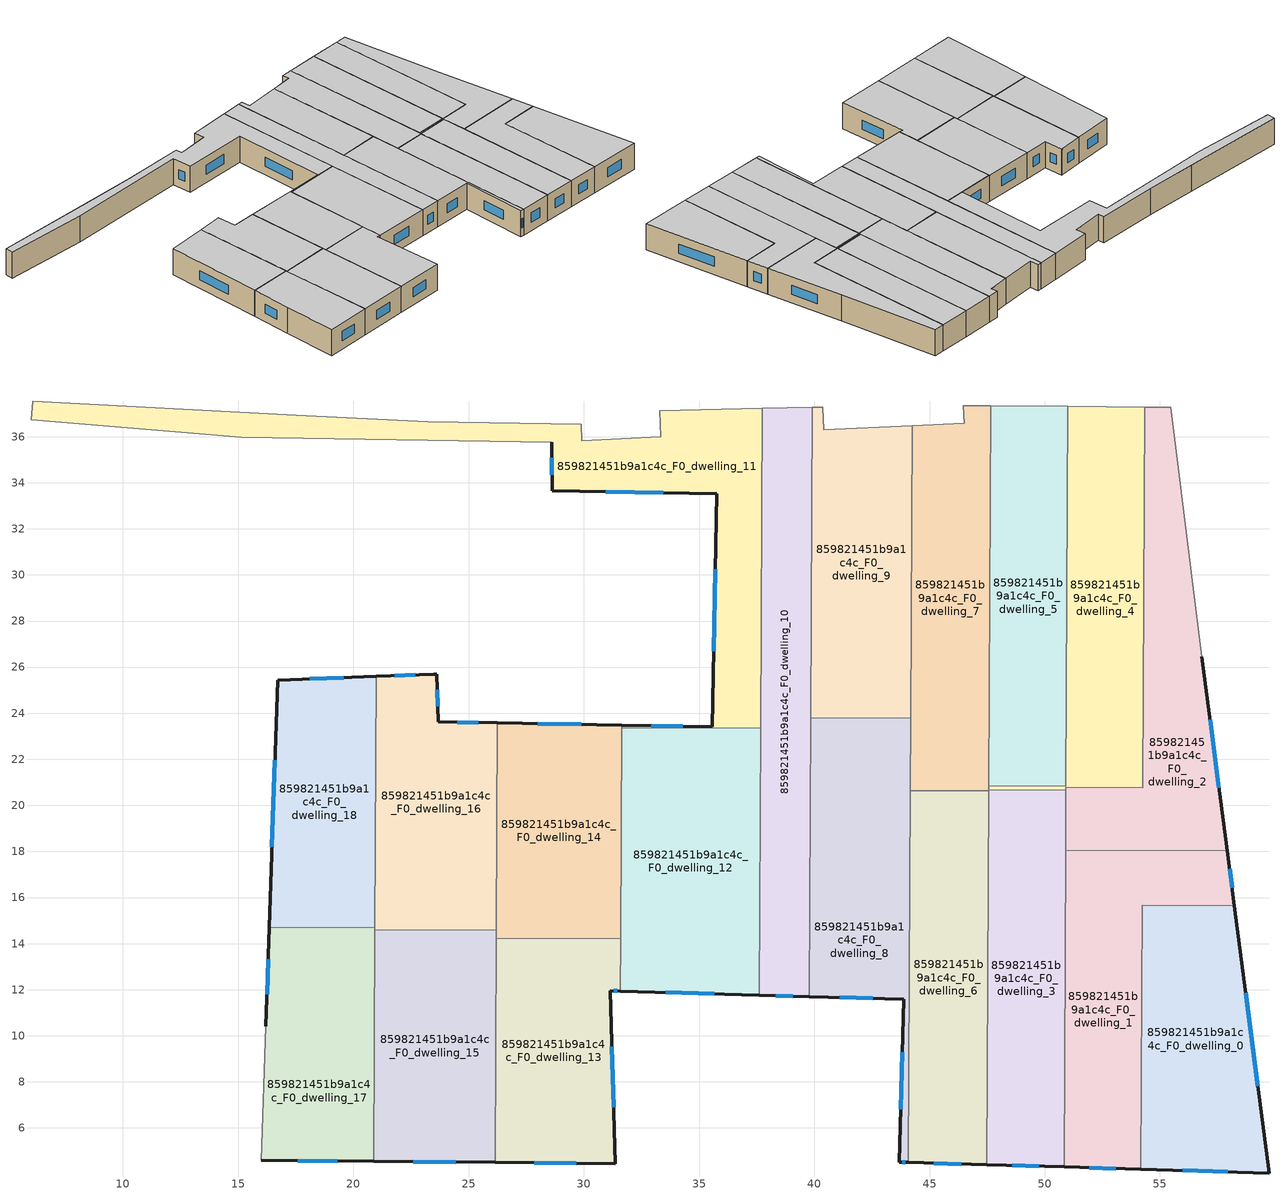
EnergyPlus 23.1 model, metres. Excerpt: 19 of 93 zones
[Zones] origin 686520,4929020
859821451b9a1c4c_F0_dwelling_0
 floor ground (EU_floor_Construction): 58.23,15.65 59.74,4.05 54.17,4.21 54.23,15.67 z0
 wall outside (EU_wall_Construction): 54.17,4.21 59.74,4.05 58.23,15.65 z0:3
 wall to 859821451b9a1c4c_F0_dwelling_1 (EU_wall_Construction): 58.23,15.65 54.23,15.67 54.17,4.21 z0:3
 window (EU_Window_Construction): 59.25,7.82 58.72,11.88 / 55.99,4.16 57.93,4.1 z0.98:2.02
 ceiling to 859821451b9a1c4c_F1_dwelling_0 (EU_floor_Construction): 59.74,4.05 58.23,15.65 54.23,15.67 54.17,4.21 z3
859821451b9a1c4c_F0_dwelling_1
 floor ground (EU_floor_Construction): 57.92,18.03 58.23,15.65 54.23,15.67 54.17,4.21 50.84,4.31 50.9,18.06 z0
 wall outside (EU_wall_Construction): 50.84,4.31 54.17,4.21 / 58.23,15.65 57.92,18.03 z0:3
 wall to 859821451b9a1c4c_F0_dwelling_2 (EU_wall_Construction): 57.92,18.03 50.9,18.06 z0:3
 wall to 859821451b9a1c4c_F0_dwelling_3 (EU_wall_Construction): 50.9,18.06 50.84,4.31 z0:3
 window (EU_Window_Construction): 51.92,4.28 53.09,4.24 / 58.13,16.42 58.02,17.25 z0.98:2.02
 ceiling to 859821451b9a1c4c_F1_dwelling_1 (EU_floor_Construction): 54.17,4.21 54.23,15.67 58.23,15.65 57.92,18.03 50.9,18.06 50.84,4.31 z3
859821451b9a1c4c_F0_dwelling_10
 floor ground (EU_floor_Construction): 39.9,37.26 39.78,11.71 37.62,11.77 37.74,37.22 z0
 wall outside (EU_wall_Construction): 37.62,11.77 39.78,11.71 z0:3
 wall adiabatic (EU_wall_Construction): 39.9,37.26 37.74,37.22 z0:3
 wall to 859821451b9a1c4c_F0_dwelling_9 (EU_wall_Construction): 39.84,23.81 39.9,37.26 z0:3
 wall to 859821451b9a1c4c_F0_dwelling_11 (EU_wall_Construction): 37.74,37.22 37.67,23.35 z0:3
 wall to 859821451b9a1c4c_F0_dwelling_12 (EU_wall_Construction): 37.67,23.35 37.62,11.77 z0:3
 wall to 859821451b9a1c4c_F0_dwelling_8 (EU_wall_Construction): 39.78,11.71 39.84,23.81 z0:3
 window (EU_Window_Construction): 38.32,11.75 39.07,11.73 z0.98:2.02
 ceiling to 859821451b9a1c4c_F1_dwelling_10 (EU_floor_Construction): 39.78,11.71 39.9,37.26 37.74,37.22 37.62,11.77 z3
859821451b9a1c4c_F0_dwelling_11
 floor ground (EU_floor_Construction): 37.74,37.22 37.67,23.35 31.64,23.38 31.64,23.48 35.57,23.41 35.76,33.53 28.63,33.66 28.6,35.77 15.13,35.97 6.02,36.73 6.08,37.55 17.53,36.93 23.24,36.66 29.9,36.54 29.92,35.83 33.34,35.99 33.3,37.13 z0
 wall outside (EU_wall_Construction): 28.6,35.77 28.63,33.66 35.76,33.53 35.57,23.41 31.64,23.48 z0:3
 wall adiabatic (EU_wall_Construction): 37.74,37.22 33.3,37.13 33.34,35.99 29.92,35.83 29.9,36.54 23.24,36.66 17.53,36.93 6.08,37.55 6.02,36.73 15.13,35.97 28.6,35.77 z0:3
 wall to 859821451b9a1c4c_F0_dwelling_12 (EU_wall_Construction): 31.64,23.38 37.67,23.35 z0:3
 wall to 859821451b9a1c4c_F0_dwelling_14 (EU_wall_Construction): 31.64,23.48 31.64,23.38 z0:3
 window (EU_Window_Construction): 34.29,23.43 32.92,23.46 / 35.69,30.24 35.63,26.7 / 30.94,33.61 33.44,33.57 / 28.61,35.08 28.62,34.34 z0.98:2.02
 ceiling to 859821451b9a1c4c_F1_dwelling_11 (EU_floor_Construction): 37.67,23.35 37.74,37.22 33.3,37.13 33.34,35.99 29.92,35.83 29.9,36.54 23.24,36.66 17.53,36.93 6.08,37.55 6.02,36.73 15.13,35.97 28.6,35.77 28.63,33.66 35.76,33.53 35.57,23.41 31.64,23.48 31.64,23.38 z3
859821451b9a1c4c_F0_dwelling_12
 floor ground (EU_floor_Construction): 37.67,23.35 37.62,11.77 31.59,11.94 31.64,23.38 z0
 wall outside (EU_wall_Construction): 31.59,11.94 37.62,11.77 z0:3
 wall to 859821451b9a1c4c_F0_dwelling_14 (EU_wall_Construction): 31.64,23.38 31.6,14.21 z0:3
 wall to 859821451b9a1c4c_F0_dwelling_13 (EU_wall_Construction): 31.6,14.21 31.59,11.94 z0:3
 window (EU_Window_Construction): 33.55,11.89 35.66,11.83 z0.98:2.02
 ceiling to 859821451b9a1c4c_F1_dwelling_12 (EU_floor_Construction): 37.62,11.77 37.67,23.35 31.64,23.38 31.59,11.94 z3
859821451b9a1c4c_F0_dwelling_13
 floor ground (EU_floor_Construction): 31.6,14.21 31.59,11.94 31.16,11.96 31.36,4.46 26.15,4.5 26.19,14.24 z0
 wall outside (EU_wall_Construction): 26.15,4.5 31.36,4.46 31.16,11.96 31.59,11.94 z0:3
 wall to 859821451b9a1c4c_F0_dwelling_14 (EU_wall_Construction): 31.6,14.21 26.19,14.24 z0:3
 wall to 859821451b9a1c4c_F0_dwelling_15 (EU_wall_Construction): 26.19,14.24 26.15,4.5 z0:3
 window (EU_Window_Construction): 31.29,6.9 31.22,9.52 / 27.84,4.49 29.66,4.47 / 31.3,11.95 31.45,11.95 z0.98:2.02
 ceiling to 859821451b9a1c4c_F1_dwelling_13 (EU_floor_Construction): 31.36,4.46 31.16,11.96 31.59,11.94 31.6,14.21 26.19,14.24 26.15,4.5 z3
859821451b9a1c4c_F0_dwelling_14
 floor ground (EU_floor_Construction): 31.64,23.48 31.6,14.21 26.19,14.24 26.24,23.58 z0
 wall outside (EU_wall_Construction): 31.64,23.48 26.24,23.58 z0:3
 wall to 859821451b9a1c4c_F0_dwelling_16 (EU_wall_Construction): 26.24,23.58 26.2,14.57 z0:3
 wall to 859821451b9a1c4c_F0_dwelling_15 (EU_wall_Construction): 26.2,14.57 26.19,14.24 z0:3
 window (EU_Window_Construction): 29.89,23.51 28,23.55 z0.98:2.02
 ceiling to 859821451b9a1c4c_F1_dwelling_14 (EU_floor_Construction): 31.6,14.21 31.64,23.48 26.24,23.58 26.19,14.24 z3
859821451b9a1c4c_F0_dwelling_15
 floor ground (EU_floor_Construction): 26.2,14.57 26.15,4.5 20.88,4.55 20.93,14.6 z0
 wall outside (EU_wall_Construction): 20.88,4.55 26.15,4.5 z0:3
 wall to 859821451b9a1c4c_F0_dwelling_16 (EU_wall_Construction): 26.2,14.57 20.93,14.6 z0:3
 wall to 859821451b9a1c4c_F0_dwelling_17 (EU_wall_Construction): 20.93,14.6 20.88,4.55 z0:3
 window (EU_Window_Construction): 22.59,4.54 24.43,4.52 z0.98:2.02
 ceiling to 859821451b9a1c4c_F1_dwelling_15 (EU_floor_Construction): 26.15,4.5 26.2,14.57 20.93,14.6 20.88,4.55 z3
859821451b9a1c4c_F0_dwelling_16
 floor ground (EU_floor_Construction): 26.24,23.58 26.2,14.57 20.93,14.6 20.98,25.6 23.49,25.69 23.61,25.7 23.69,23.63 z0
 wall outside (EU_wall_Construction): 26.24,23.58 23.69,23.63 23.61,25.7 23.49,25.69 20.98,25.6 z0:3
 wall to 859821451b9a1c4c_F0_dwelling_18 (EU_wall_Construction): 20.98,25.6 20.93,14.69 z0:3
 wall to 859821451b9a1c4c_F0_dwelling_17 (EU_wall_Construction): 20.93,14.69 20.93,14.6 z0:3
 window (EU_Window_Construction): 23.66,24.3 23.63,25.02 / 25.41,23.6 24.52,23.61 / 22.68,25.66 21.8,25.63 z0.98:2.02
 ceiling to 859821451b9a1c4c_F1_dwelling_16 (EU_floor_Construction): 26.2,14.57 26.24,23.58 23.69,23.63 23.61,25.7 23.49,25.69 20.98,25.6 20.93,14.6 z3
859821451b9a1c4c_F0_dwelling_17
 floor ground (EU_floor_Construction): 20.93,14.69 20.88,4.55 16,4.6 16.21,10.42 16.35,14.71 z0
 wall outside (EU_wall_Construction): 16.35,14.71 16.21,10.42 / 16,4.6 20.88,4.55 z0:3
 wall adiabatic (EU_wall_Construction): 16.21,10.42 16,4.6 z0:3
 wall to 859821451b9a1c4c_F0_dwelling_18 (EU_wall_Construction): 20.93,14.69 16.35,14.71 z0:3
 window (EU_Window_Construction): 16.3,13.32 16.25,11.81 / 17.58,4.58 19.29,4.57 z0.98:2.02
 ceiling to 859821451b9a1c4c_F1_dwelling_17 (EU_floor_Construction): 20.88,4.55 20.93,14.69 16.35,14.71 16.21,10.42 16,4.6 z3
859821451b9a1c4c_F0_dwelling_18
 floor ground (EU_floor_Construction): 20.98,25.6 20.93,14.69 16.35,14.71 16.71,25.44 z0
 wall outside (EU_wall_Construction): 20.98,25.6 16.71,25.44 16.35,14.71 z0:3
 window (EU_Window_Construction): 16.59,21.95 16.47,18.2 / 19.59,25.55 18.1,25.49 z0.98:2.02
 ceiling to 859821451b9a1c4c_F1_dwelling_18 (EU_floor_Construction): 20.93,14.69 20.98,25.6 16.71,25.44 16.35,14.71 z3
859821451b9a1c4c_F0_dwelling_2
 floor ground (EU_floor_Construction): 55.47,37.27 56.82,26.46 57.92,18.03 50.9,18.06 50.92,20.79 54.25,20.77 54.33,37.28 z0
 wall outside (EU_wall_Construction): 57.92,18.03 56.82,26.46 z0:3
 wall to 859821451b9a1c4c_F0_dwelling_4 (EU_wall_Construction): 54.33,37.28 54.25,20.84 54.25,20.79 54.25,20.77 50.92,20.79 50.92,20.66 z0:3
 wall adiabatic (EU_wall_Construction): 56.82,26.46 55.47,37.27 54.33,37.28 z0:3
 wall to 859821451b9a1c4c_F0_dwelling_3 (EU_wall_Construction): 50.92,20.66 50.9,18.06 z0:3
 window (EU_Window_Construction): 57.56,20.77 57.17,23.72 z0.98:2.02
 ceiling to 859821451b9a1c4c_F1_dwelling_2 (EU_floor_Construction): 57.92,18.03 56.82,26.46 55.47,37.27 54.33,37.28 54.25,20.77 50.92,20.79 50.9,18.06 z3
859821451b9a1c4c_F0_dwelling_3
 floor ground (EU_floor_Construction): 50.92,20.66 50.84,4.31 47.49,4.41 47.57,20.67 z0
 wall outside (EU_wall_Construction): 47.49,4.41 50.84,4.31 z0:3
 wall to 859821451b9a1c4c_F0_dwelling_4 (EU_wall_Construction): 50.92,20.66 47.57,20.67 z0:3
 wall to 859821451b9a1c4c_F0_dwelling_6 (EU_wall_Construction): 47.57,20.63 47.49,4.41 z0:3
 wall to 859821451b9a1c4c_F0_dwelling_7 (EU_wall_Construction): 47.57,20.67 47.57,20.63 z0:3
 window (EU_Window_Construction): 48.58,4.37 49.75,4.34 z0.98:2.02
 ceiling to 859821451b9a1c4c_F1_dwelling_3 (EU_floor_Construction): 50.84,4.31 50.92,20.66 47.57,20.67 47.49,4.41 z3
859821451b9a1c4c_F0_dwelling_4
 floor ground (EU_floor_Construction): 54.33,37.28 54.26,20.84 54.25,20.79 54.25,20.77 50.92,20.79 50.92,20.66 47.57,20.67 47.57,20.85 50.92,20.83 50.92,20.86 51,37.31 z0
 wall to 859821451b9a1c4c_F0_dwelling_5 (EU_wall_Construction): 51,37.31 50.92,20.86 50.92,20.83 47.57,20.85 z0:3
 wall adiabatic (EU_wall_Construction): 54.33,37.28 51,37.31 z0:3
 wall to 859821451b9a1c4c_F0_dwelling_7 (EU_wall_Construction): 47.57,20.85 47.57,20.67 z0:3
 ceiling to 859821451b9a1c4c_F1_dwelling_4 (EU_floor_Construction): 54.25,20.77 54.25,20.79 54.26,20.84 54.33,37.28 51,37.31 50.92,20.86 50.92,20.83 47.57,20.85 47.57,20.67 50.92,20.66 50.92,20.79 z3
859821451b9a1c4c_F0_dwelling_5
 floor ground (EU_floor_Construction): 51,37.31 50.92,20.83 47.57,20.85 47.65,37.34 z0
 wall adiabatic (EU_wall_Construction): 51,37.31 47.65,37.34 z0:3
 wall to 859821451b9a1c4c_F0_dwelling_7 (EU_wall_Construction): 47.65,37.34 47.57,20.85 z0:3
 ceiling to 859821451b9a1c4c_F1_dwelling_5 (EU_floor_Construction): 50.92,20.83 51,37.31 47.65,37.34 47.57,20.85 z3
859821451b9a1c4c_F0_dwelling_6
 floor ground (EU_floor_Construction): 47.57,20.63 47.49,4.41 44.08,4.5 44.16,20.64 z0
 wall outside (EU_wall_Construction): 44.08,4.5 47.49,4.41 z0:3
 wall to 859821451b9a1c4c_F0_dwelling_8 (EU_wall_Construction): 44.16,20.64 44.08,4.5 z0:3
 wall to 859821451b9a1c4c_F0_dwelling_7 (EU_wall_Construction): 47.57,20.63 44.16,20.64 z0:3
 window (EU_Window_Construction): 45.19,4.47 46.38,4.44 z0.98:2.02
 ceiling to 859821451b9a1c4c_F1_dwelling_6 (EU_floor_Construction): 47.49,4.41 47.57,20.63 44.16,20.64 44.08,4.5 z3
859821451b9a1c4c_F0_dwelling_7
 floor ground (EU_floor_Construction): 47.65,37.34 47.57,20.63 44.16,20.64 44.24,36.48 46.5,36.59 46.46,37.35 z0
 wall adiabatic (EU_wall_Construction): 47.65,37.34 46.46,37.35 46.5,36.59 44.24,36.48 z0:3
 wall to 859821451b9a1c4c_F0_dwelling_9 (EU_wall_Construction): 44.24,36.48 44.18,23.79 z0:3
 wall to 859821451b9a1c4c_F0_dwelling_8 (EU_wall_Construction): 44.18,23.79 44.16,20.64 z0:3
 ceiling to 859821451b9a1c4c_F1_dwelling_7 (EU_floor_Construction): 47.57,20.63 47.65,37.34 46.46,37.35 46.5,36.59 44.24,36.48 44.16,20.64 z3
859821451b9a1c4c_F0_dwelling_8
 floor ground (EU_floor_Construction): 44.18,23.79 44.08,4.5 43.68,4.52 43.88,11.59 39.78,11.71 39.84,23.81 z0
 wall outside (EU_wall_Construction): 39.78,11.71 43.88,11.59 43.68,4.52 44.08,4.5 z0:3
 wall to 859821451b9a1c4c_F0_dwelling_9 (EU_wall_Construction): 44.18,23.79 39.84,23.81 z0:3
 window (EU_Window_Construction): 43.81,4.51 43.95,4.51 / 43.81,9.29 43.74,6.82 / 41.11,11.67 42.54,11.63 z0.98:2.02
 ceiling to 859821451b9a1c4c_F1_dwelling_8 (EU_floor_Construction): 44.08,4.5 44.18,23.79 39.84,23.81 39.78,11.71 43.88,11.59 43.68,4.52 z3
859821451b9a1c4c_F0_dwelling_9
 floor ground (EU_floor_Construction): 44.24,36.48 44.18,23.79 39.84,23.81 39.9,37.26 40.37,37.27 40.41,36.31 z0
 wall adiabatic (EU_wall_Construction): 44.24,36.48 40.41,36.31 40.37,37.27 39.9,37.26 z0:3
 ceiling to 859821451b9a1c4c_F1_dwelling_9 (EU_floor_Construction): 44.18,23.79 44.24,36.48 40.41,36.31 40.37,37.27 39.9,37.26 39.84,23.81 z3
[Building]
EU S2 Campaign: North Axis=0; Terrain=City; Solar Distribution=FullExterior
[Site:Location]
Bologna: Latitude=44.5; Longitude=11.25; Time Zone=1; Elevation=37
[SizingPeriod:WeatherFileDays]
AnnualSizingPeriod: Begin Month=1; Begin Day of Month=1; End Month=12; End Day of Month=31; Day of Week for Start Day=Monday; Use Weather File Daylight Saving Period=No; Use Weather File Rain and Snow Indicators=No
[MATERIAL]
EU_InternalMass_Material: Roughness=MediumRough; Thickness=0.1; Conductivity=1; Density=1800; Specific Heat=900; Thermal Absorptance=0.9; Solar Absorptance=0.7; Visible Absorptance=0.7
[MATERIAL:NOMASS] Roughness=MediumRough; Thermal Absorptance=0.9; Solar Absorptance=0.7; Visible Absorptance=0.7
Name | Thermal Resistance
EU_wall_NoMass | 0.905828
EU_floor_NoMass | 0.67114
[WINDOWMATERIAL:SIMPLEGLAZINGSYSTEM]
EU_Window_SimpleGlazing: UFactor=4.52486; Solar Heat Gain Coefficient=0.85; Visible Transmittance=0.85
[CONSTRUCTION]
EU_wall_Construction: EU_wall_NoMass
EU_floor_Construction: EU_floor_NoMass
EU_Window_Construction: EU_Window_SimpleGlazing
EU_InternalMass_Construction: EU_InternalMass_Material
[ZONE] Type=1; Multiplier=1; Ceiling Height=autocalculate; Floor Area=autocalculate; Part of Total Floor Area=Yes
Name | Volume
859821451b9a1c4c_F0_dwelling_0 | 165.388
859821451b9a1c4c_F0_dwelling_1 | 165.373
859821451b9a1c4c_F0_dwelling_10 | 165.398
859821451b9a1c4c_F0_dwelling_11 | 208.104
859821451b9a1c4c_F0_dwelling_12 | 208.091
859821451b9a1c4c_F0_dwelling_13 | 150.912
859821451b9a1c4c_F0_dwelling_14 | 150.915
859821451b9a1c4c_F0_dwelling_15; 859821451b9a1c4c_F0_dwelling_16 | 158.894
859821451b9a1c4c_F0_dwelling_17 | 143.657
859821451b9a1c4c_F0_dwelling_18 | 143.644
859821451b9a1c4c_F0_dwelling_2 | 165.371
859821451b9a1c4c_F0_dwelling_3 | 163.69
859821451b9a1c4c_F0_dwelling_4 | 167.109
859821451b9a1c4c_F0_dwelling_5 | 165.433
859821451b9a1c4c_F0_dwelling_6 | 165.386
859821451b9a1c4c_F0_dwelling_7 | 165.385
859821451b9a1c4c_F0_dwelling_8 | 165.344
859821451b9a1c4c_F0_dwelling_9 | 165.352
[INTERNALMASS] Construction=EU_InternalMass_Construction
Name | Zone or ZoneList | Surface Area
859821451b9a1c4c_F0_dwelling_0_EU_InternalMass | 859821451b9a1c4c_F0_dwelling_0 | 55.13
859821451b9a1c4c_F0_dwelling_1_EU_InternalMass | 859821451b9a1c4c_F0_dwelling_1 | 55.1241
859821451b9a1c4c_F0_dwelling_2_EU_InternalMass | 859821451b9a1c4c_F0_dwelling_2 | 55.1259
859821451b9a1c4c_F0_dwelling_3_EU_InternalMass | 859821451b9a1c4c_F0_dwelling_3 | 54.564
859821451b9a1c4c_F0_dwelling_4_EU_InternalMass | 859821451b9a1c4c_F0_dwelling_4 | 55.7047
859821451b9a1c4c_F0_dwelling_5_EU_InternalMass | 859821451b9a1c4c_F0_dwelling_5 | 55.1441
859821451b9a1c4c_F0_dwelling_6_EU_InternalMass | 859821451b9a1c4c_F0_dwelling_6 | 55.1273
859821451b9a1c4c_F0_dwelling_7_EU_InternalMass | 859821451b9a1c4c_F0_dwelling_7 | 55.1279
859821451b9a1c4c_F0_dwelling_8_EU_InternalMass | 859821451b9a1c4c_F0_dwelling_8 | 55.1135
859821451b9a1c4c_F0_dwelling_9_EU_InternalMass | 859821451b9a1c4c_F0_dwelling_9 | 55.1188
859821451b9a1c4c_F0_dwelling_10_EU_InternalMass | 859821451b9a1c4c_F0_dwelling_10 | 55.1325
859821451b9a1c4c_F0_dwelling_11_EU_InternalMass | 859821451b9a1c4c_F0_dwelling_11 | 69.3704
859821451b9a1c4c_F0_dwelling_12_EU_InternalMass | 859821451b9a1c4c_F0_dwelling_12 | 69.3626
859821451b9a1c4c_F0_dwelling_13_EU_InternalMass | 859821451b9a1c4c_F0_dwelling_13 | 50.3023
859821451b9a1c4c_F0_dwelling_14_EU_InternalMass | 859821451b9a1c4c_F0_dwelling_14 | 50.304
859821451b9a1c4c_F0_dwelling_15_EU_InternalMass | 859821451b9a1c4c_F0_dwelling_15 | 52.9618
859821451b9a1c4c_F0_dwelling_16_EU_InternalMass | 859821451b9a1c4c_F0_dwelling_16 | 52.9648
859821451b9a1c4c_F0_dwelling_17_EU_InternalMass | 859821451b9a1c4c_F0_dwelling_17 | 47.8863
859821451b9a1c4c_F0_dwelling_18_EU_InternalMass | 859821451b9a1c4c_F0_dwelling_18 | 47.8806
[OTHEREQUIPMENT] Fuel Type=Electricity; Design Level Calculation Method=Watts/Area; Power per Zone Floor Area=1; Fraction Latent=0; Fraction Radiant=0; Fraction Lost=0; Carbon Dioxide Generation Rate=0; EndUse Subcategory=EU_Step8_InternalGains
Name | Zone or ZoneList or Space or SpaceList | Schedule
EU_Step8_InternalGain_859821451b9a1c4c_F0_dwelling_0_f000 | 859821451b9a1c4c_F0_dwelling_0 | EU_Step8_GainSchedule_859821451b9a1c4c_F0_dwelling_0_f000
EU_Step8_InternalGain_859821451b9a1c4c_F0_dwelling_1_f000 | 859821451b9a1c4c_F0_dwelling_1 | EU_Step8_GainSchedule_859821451b9a1c4c_F0_dwelling_1_f000
EU_Step8_InternalGain_859821451b9a1c4c_F0_dwelling_2_f000 | 859821451b9a1c4c_F0_dwelling_2 | EU_Step8_GainSchedule_859821451b9a1c4c_F0_dwelling_2_f000
EU_Step8_InternalGain_859821451b9a1c4c_F0_dwelling_3_f000 | 859821451b9a1c4c_F0_dwelling_3 | EU_Step8_GainSchedule_859821451b9a1c4c_F0_dwelling_3_f000
EU_Step8_InternalGain_859821451b9a1c4c_F0_dwelling_4_f000 | 859821451b9a1c4c_F0_dwelling_4 | EU_Step8_GainSchedule_859821451b9a1c4c_F0_dwelling_4_f000
EU_Step8_InternalGain_859821451b9a1c4c_F0_dwelling_5_f000 | 859821451b9a1c4c_F0_dwelling_5 | EU_Step8_GainSchedule_859821451b9a1c4c_F0_dwelling_5_f000
EU_Step8_InternalGain_859821451b9a1c4c_F0_dwelling_6_f000 | 859821451b9a1c4c_F0_dwelling_6 | EU_Step8_GainSchedule_859821451b9a1c4c_F0_dwelling_6_f000
EU_Step8_InternalGain_859821451b9a1c4c_F0_dwelling_7_f000 | 859821451b9a1c4c_F0_dwelling_7 | EU_Step8_GainSchedule_859821451b9a1c4c_F0_dwelling_7_f000
EU_Step8_InternalGain_859821451b9a1c4c_F0_dwelling_8_f000 | 859821451b9a1c4c_F0_dwelling_8 | EU_Step8_GainSchedule_859821451b9a1c4c_F0_dwelling_8_f000
EU_Step8_InternalGain_859821451b9a1c4c_F0_dwelling_9_f000 | 859821451b9a1c4c_F0_dwelling_9 | EU_Step8_GainSchedule_859821451b9a1c4c_F0_dwelling_9_f000
EU_Step8_InternalGain_859821451b9a1c4c_F0_dwelling_10_f000 | 859821451b9a1c4c_F0_dwelling_10 | EU_Step8_GainSchedule_859821451b9a1c4c_F0_dwelling_10_f000
EU_Step8_InternalGain_859821451b9a1c4c_F0_dwelling_11_f000 | 859821451b9a1c4c_F0_dwelling_11 | EU_Step8_GainSchedule_859821451b9a1c4c_F0_dwelling_11_f000
EU_Step8_InternalGain_859821451b9a1c4c_F0_dwelling_12_f000 | 859821451b9a1c4c_F0_dwelling_12 | EU_Step8_GainSchedule_859821451b9a1c4c_F0_dwelling_12_f000
EU_Step8_InternalGain_859821451b9a1c4c_F0_dwelling_13_f000 | 859821451b9a1c4c_F0_dwelling_13 | EU_Step8_GainSchedule_859821451b9a1c4c_F0_dwelling_13_f000
EU_Step8_InternalGain_859821451b9a1c4c_F0_dwelling_14_f000 | 859821451b9a1c4c_F0_dwelling_14 | EU_Step8_GainSchedule_859821451b9a1c4c_F0_dwelling_14_f000
EU_Step8_InternalGain_859821451b9a1c4c_F0_dwelling_15_f000 | 859821451b9a1c4c_F0_dwelling_15 | EU_Step8_GainSchedule_859821451b9a1c4c_F0_dwelling_15_f000
EU_Step8_InternalGain_859821451b9a1c4c_F0_dwelling_16_f000 | 859821451b9a1c4c_F0_dwelling_16 | EU_Step8_GainSchedule_859821451b9a1c4c_F0_dwelling_16_f000
EU_Step8_InternalGain_859821451b9a1c4c_F0_dwelling_17_f000 | 859821451b9a1c4c_F0_dwelling_17 | EU_Step8_GainSchedule_859821451b9a1c4c_F0_dwelling_17_f000
EU_Step8_InternalGain_859821451b9a1c4c_F0_dwelling_18_f000 | 859821451b9a1c4c_F0_dwelling_18 | EU_Step8_GainSchedule_859821451b9a1c4c_F0_dwelling_18_f000
[ZONEVENTILATION:DESIGNFLOWRATE] Schedule=EU_AlwaysOn; Design Flow Rate Calculation Method=AirChanges/Hour; Air Changes per Hour=0.73129; Ventilation Type=Natural; Fan Pressure Rise=0; Fan Total Efficiency=1; Constant Term Coefficient=1; Temperature Term Coefficient=0; Velocity Term Coefficient=0; Velocity Squared Term Coefficient=0; Minimum Indoor Temperature=-100; Maximum Indoor Temperature=100; Delta Temperature=-100; Minimum Outdoor Temperature=-100; Maximum Outdoor Temperature=100; Maximum Wind Speed=40
Name | Zone or ZoneList or Space or SpaceList
EU_ConstantAir_859821451b9a1c4c_F0_dwelling_0 | 859821451b9a1c4c_F0_dwelling_0
EU_ConstantAir_859821451b9a1c4c_F0_dwelling_1 | 859821451b9a1c4c_F0_dwelling_1
EU_ConstantAir_859821451b9a1c4c_F0_dwelling_2 | 859821451b9a1c4c_F0_dwelling_2
EU_ConstantAir_859821451b9a1c4c_F0_dwelling_3 | 859821451b9a1c4c_F0_dwelling_3
EU_ConstantAir_859821451b9a1c4c_F0_dwelling_4 | 859821451b9a1c4c_F0_dwelling_4
EU_ConstantAir_859821451b9a1c4c_F0_dwelling_5 | 859821451b9a1c4c_F0_dwelling_5
EU_ConstantAir_859821451b9a1c4c_F0_dwelling_6 | 859821451b9a1c4c_F0_dwelling_6
EU_ConstantAir_859821451b9a1c4c_F0_dwelling_7 | 859821451b9a1c4c_F0_dwelling_7
EU_ConstantAir_859821451b9a1c4c_F0_dwelling_8 | 859821451b9a1c4c_F0_dwelling_8
EU_ConstantAir_859821451b9a1c4c_F0_dwelling_9 | 859821451b9a1c4c_F0_dwelling_9
EU_ConstantAir_859821451b9a1c4c_F0_dwelling_10 | 859821451b9a1c4c_F0_dwelling_10
EU_ConstantAir_859821451b9a1c4c_F0_dwelling_11 | 859821451b9a1c4c_F0_dwelling_11
EU_ConstantAir_859821451b9a1c4c_F0_dwelling_12 | 859821451b9a1c4c_F0_dwelling_12
EU_ConstantAir_859821451b9a1c4c_F0_dwelling_13 | 859821451b9a1c4c_F0_dwelling_13
EU_ConstantAir_859821451b9a1c4c_F0_dwelling_14 | 859821451b9a1c4c_F0_dwelling_14
EU_ConstantAir_859821451b9a1c4c_F0_dwelling_15 | 859821451b9a1c4c_F0_dwelling_15
EU_ConstantAir_859821451b9a1c4c_F0_dwelling_16 | 859821451b9a1c4c_F0_dwelling_16
EU_ConstantAir_859821451b9a1c4c_F0_dwelling_17 | 859821451b9a1c4c_F0_dwelling_17
EU_ConstantAir_859821451b9a1c4c_F0_dwelling_18 | 859821451b9a1c4c_F0_dwelling_18
[HVACTEMPLATE:THERMOSTAT] Constant Heating Setpoint=20; Constant Cooling Setpoint=50
EU_HeatOnly_859821451b9a1c4c_F0_dwelling_0; EU_HeatOnly_859821451b9a1c4c_F0_dwelling_1; EU_HeatOnly_859821451b9a1c4c_F0_dwelling_2; EU_HeatOnly_859821451b9a1c4c_F0_dwelling_3; EU_HeatOnly_859821451b9a1c4c_F0_dwelling_4; EU_HeatOnly_859821451b9a1c4c_F0_dwelling_5; EU_HeatOnly_859821451b9a1c4c_F0_dwelling_6; EU_HeatOnly_859821451b9a1c4c_F0_dwelling_7; EU_HeatOnly_859821451b9a1c4c_F0_dwelling_8; EU_HeatOnly_859821451b9a1c4c_F0_dwelling_9; EU_HeatOnly_859821451b9a1c4c_F0_dwelling_10; EU_HeatOnly_859821451b9a1c4c_F0_dwelling_11; EU_HeatOnly_859821451b9a1c4c_F0_dwelling_12; EU_HeatOnly_859821451b9a1c4c_F0_dwelling_13; EU_HeatOnly_859821451b9a1c4c_F0_dwelling_14; EU_HeatOnly_859821451b9a1c4c_F0_dwelling_15; EU_HeatOnly_859821451b9a1c4c_F0_dwelling_16; EU_HeatOnly_859821451b9a1c4c_F0_dwelling_17; EU_HeatOnly_859821451b9a1c4c_F0_dwelling_18; EU_HeatOnly_859821451b9a1c4c_F1_dwelling_0; EU_HeatOnly_859821451b9a1c4c_F1_dwelling_1; EU_HeatOnly_859821451b9a1c4c_F1_dwelling_2; EU_HeatOnly_859821451b9a1c4c_F1_dwelling_3; EU_HeatOnly_859821451b9a1c4c_F1_dwelling_4; EU_HeatOnly_859821451b9a1c4c_F1_dwelling_5; EU_HeatOnly_859821451b9a1c4c_F1_dwelling_6; EU_HeatOnly_859821451b9a1c4c_F1_dwelling_7; EU_HeatOnly_859821451b9a1c4c_F1_dwelling_8; EU_HeatOnly_859821451b9a1c4c_F1_dwelling_9; EU_HeatOnly_859821451b9a1c4c_F1_dwelling_10; EU_HeatOnly_859821451b9a1c4c_F1_dwelling_11; EU_HeatOnly_859821451b9a1c4c_F1_dwelling_12; EU_HeatOnly_859821451b9a1c4c_F1_dwelling_13; EU_HeatOnly_859821451b9a1c4c_F1_dwelling_14; EU_HeatOnly_859821451b9a1c4c_F1_dwelling_15; EU_HeatOnly_859821451b9a1c4c_F1_dwelling_16; EU_HeatOnly_859821451b9a1c4c_F1_dwelling_17; EU_HeatOnly_859821451b9a1c4c_F1_dwelling_18; EU_HeatOnly_859821451b9a1c4c_F2_dwelling_0; EU_HeatOnly_859821451b9a1c4c_F2_dwelling_1; EU_HeatOnly_859821451b9a1c4c_F2_dwelling_2; EU_HeatOnly_859821451b9a1c4c_F2_dwelling_3; EU_HeatOnly_859821451b9a1c4c_F2_dwelling_4; EU_HeatOnly_859821451b9a1c4c_F2_dwelling_5; EU_HeatOnly_859821451b9a1c4c_F2_dwelling_6; EU_HeatOnly_859821451b9a1c4c_F2_dwelling_7; EU_HeatOnly_859821451b9a1c4c_F2_dwelling_8; EU_HeatOnly_859821451b9a1c4c_F2_dwelling_9; EU_HeatOnly_859821451b9a1c4c_F2_dwelling_10; EU_HeatOnly_859821451b9a1c4c_F2_dwelling_11; EU_HeatOnly_859821451b9a1c4c_F2_dwelling_12; EU_HeatOnly_859821451b9a1c4c_F2_dwelling_13; EU_HeatOnly_859821451b9a1c4c_F2_dwelling_14; EU_HeatOnly_859821451b9a1c4c_F2_dwelling_15; EU_HeatOnly_859821451b9a1c4c_F2_dwelling_16; EU_HeatOnly_859821451b9a1c4c_F2_dwelling_17; EU_HeatOnly_859821451b9a1c4c_F2_dwelling_18; EU_HeatOnly_859821451b9a1c4c_F3_dwelling_0; EU_HeatOnly_859821451b9a1c4c_F3_dwelling_1; EU_HeatOnly_859821451b9a1c4c_F3_dwelling_2; EU_HeatOnly_859821451b9a1c4c_F3_dwelling_3; EU_HeatOnly_859821451b9a1c4c_F3_dwelling_4; EU_HeatOnly_859821451b9a1c4c_F3_dwelling_5; EU_HeatOnly_859821451b9a1c4c_F3_dwelling_6; EU_HeatOnly_859821451b9a1c4c_F3_dwelling_7; EU_HeatOnly_859821451b9a1c4c_F3_dwelling_8; EU_HeatOnly_859821451b9a1c4c_F3_dwelling_9; EU_HeatOnly_859821451b9a1c4c_F3_dwelling_10; EU_HeatOnly_859821451b9a1c4c_F3_dwelling_11; EU_HeatOnly_859821451b9a1c4c_F3_dwelling_12; EU_HeatOnly_859821451b9a1c4c_F3_dwelling_13; EU_HeatOnly_859821451b9a1c4c_F3_dwelling_14; EU_HeatOnly_859821451b9a1c4c_F3_dwelling_15; EU_HeatOnly_859821451b9a1c4c_F3_dwelling_16; EU_HeatOnly_859821451b9a1c4c_F3_dwelling_17; EU_HeatOnly_859821451b9a1c4c_F4_dwelling_0; EU_HeatOnly_859821451b9a1c4c_F4_dwelling_1; EU_HeatOnly_859821451b9a1c4c_F4_dwelling_2; EU_HeatOnly_859821451b9a1c4c_F4_dwelling_3; EU_HeatOnly_859821451b9a1c4c_F4_dwelling_4; EU_HeatOnly_859821451b9a1c4c_F4_dwelling_5; EU_HeatOnly_859821451b9a1c4c_F4_dwelling_6; EU_HeatOnly_859821451b9a1c4c_F4_dwelling_7; EU_HeatOnly_859821451b9a1c4c_F4_dwelling_8; EU_HeatOnly_859821451b9a1c4c_F4_dwelling_9; EU_HeatOnly_859821451b9a1c4c_F4_dwelling_10; EU_HeatOnly_859821451b9a1c4c_F4_dwelling_11; EU_HeatOnly_859821451b9a1c4c_F4_dwelling_12; EU_HeatOnly_859821451b9a1c4c_F4_dwelling_13; EU_HeatOnly_859821451b9a1c4c_F4_dwelling_14; EU_HeatOnly_859821451b9a1c4c_F4_dwelling_15; EU_HeatOnly_859821451b9a1c4c_F4_dwelling_16; EU_HeatOnly_859821451b9a1c4c_F4_dwelling_17
[HVACTEMPLATE:ZONE:IDEALLOADSAIRSYSTEM] System Availability Schedule=EU_AlwaysOn; Maximum Heating Supply Air Temperature=50; Minimum Cooling Supply Air Temperature=13; Maximum Heating Supply Air Humidity Ratio=0.0156; Minimum Cooling Supply Air Humidity Ratio=0.0077; Heating Limit=NoLimit; Cooling Limit=NoLimit; Heating Availability Schedule=EU_AlwaysOn; Cooling Availability Schedule=EU_CoolingOff; Dehumidification Control Type=ConstantSensibleHeatRatio; Cooling Sensible Heat Ratio=0.7; Dehumidification Setpoint=60; Humidification Control Type=None; Humidification Setpoint=30; Outdoor Air Method=None; Outdoor Air Flow Rate per Person=0.00944; Outdoor Air Flow Rate per Zone Floor Area=0; Outdoor Air Flow Rate per Zone=0; Demand Controlled Ventilation Type=None; Outdoor Air Economizer Type=NoEconomizer; Heat Recovery Type=None; Sensible Heat Recovery Effectiveness=0.7; Latent Heat Recovery Effectiveness=0.65
Name | Template Thermostat
859821451b9a1c4c_F0_dwelling_0 | EU_HeatOnly_859821451b9a1c4c_F0_dwelling_0
859821451b9a1c4c_F0_dwelling_1 | EU_HeatOnly_859821451b9a1c4c_F0_dwelling_1
859821451b9a1c4c_F0_dwelling_2 | EU_HeatOnly_859821451b9a1c4c_F0_dwelling_2
859821451b9a1c4c_F0_dwelling_3 | EU_HeatOnly_859821451b9a1c4c_F0_dwelling_3
859821451b9a1c4c_F0_dwelling_4 | EU_HeatOnly_859821451b9a1c4c_F0_dwelling_4
859821451b9a1c4c_F0_dwelling_5 | EU_HeatOnly_859821451b9a1c4c_F0_dwelling_5
859821451b9a1c4c_F0_dwelling_6 | EU_HeatOnly_859821451b9a1c4c_F0_dwelling_6
859821451b9a1c4c_F0_dwelling_7 | EU_HeatOnly_859821451b9a1c4c_F0_dwelling_7
859821451b9a1c4c_F0_dwelling_8 | EU_HeatOnly_859821451b9a1c4c_F0_dwelling_8
859821451b9a1c4c_F0_dwelling_9 | EU_HeatOnly_859821451b9a1c4c_F0_dwelling_9
859821451b9a1c4c_F0_dwelling_10 | EU_HeatOnly_859821451b9a1c4c_F0_dwelling_10
859821451b9a1c4c_F0_dwelling_11 | EU_HeatOnly_859821451b9a1c4c_F0_dwelling_11
859821451b9a1c4c_F0_dwelling_12 | EU_HeatOnly_859821451b9a1c4c_F0_dwelling_12
859821451b9a1c4c_F0_dwelling_13 | EU_HeatOnly_859821451b9a1c4c_F0_dwelling_13
859821451b9a1c4c_F0_dwelling_14 | EU_HeatOnly_859821451b9a1c4c_F0_dwelling_14
859821451b9a1c4c_F0_dwelling_15 | EU_HeatOnly_859821451b9a1c4c_F0_dwelling_15
859821451b9a1c4c_F0_dwelling_16 | EU_HeatOnly_859821451b9a1c4c_F0_dwelling_16
859821451b9a1c4c_F0_dwelling_17 | EU_HeatOnly_859821451b9a1c4c_F0_dwelling_17
859821451b9a1c4c_F0_dwelling_18 | EU_HeatOnly_859821451b9a1c4c_F0_dwelling_18
[SIZING:ZONE] Zone Cooling Design Supply Air Temperature Input Method=SupplyAirTemperature; Zone Cooling Design Supply Air Temperature=13; Zone Heating Design Supply Air Temperature Input Method=SupplyAirTemperature; Zone Heating Design Supply Air Temperature=50; Zone Cooling Design Supply Air Humidity Ratio=0.008; Zone Heating Design Supply Air Humidity Ratio=0.008; Cooling Design Air Flow Method=DesignDay; Cooling Design Air Flow Rate=0; Cooling Minimum Air Flow per Zone Floor Area=0.000762; Cooling Minimum Air Flow=0; Cooling Minimum Air Flow Fraction=0.2; Heating Design Air Flow Method=DesignDay; Heating Design Air Flow Rate=0; Heating Maximum Air Flow per Zone Floor Area=0.002032; Heating Maximum Air Flow=0.141576; Heating Maximum Air Flow Fraction=0.3; Account for Dedicated Outdoor Air System=No; Dedicated Outdoor Air System Control Strategy=NeutralSupplyAir; Dedicated Outdoor Air Low Setpoint Temperature for Design=autosize; Dedicated Outdoor Air High Setpoint Temperature for Design=autosize; Zone Load Sizing Method=Sensible Load Only No Latent Load; Zone Latent Cooling Design Supply Air Humidity Ratio Input Method=HumidityRatioDifference; Zone Cooling Design Supply Air Humidity Ratio Difference=0.005; Zone Latent Heating Design Supply Air Humidity Ratio Input Method=HumidityRatioDifference; Zone Humidification Design Supply Air Humidity Ratio Difference=0.005
859821451b9a1c4c_F0_dwelling_0; 859821451b9a1c4c_F0_dwelling_1; 859821451b9a1c4c_F0_dwelling_2; 859821451b9a1c4c_F0_dwelling_3; 859821451b9a1c4c_F0_dwelling_4; 859821451b9a1c4c_F0_dwelling_5; 859821451b9a1c4c_F0_dwelling_6; 859821451b9a1c4c_F0_dwelling_7; 859821451b9a1c4c_F0_dwelling_8; 859821451b9a1c4c_F0_dwelling_9; 859821451b9a1c4c_F0_dwelling_10; 859821451b9a1c4c_F0_dwelling_11; 859821451b9a1c4c_F0_dwelling_12; 859821451b9a1c4c_F0_dwelling_13; 859821451b9a1c4c_F0_dwelling_14; 859821451b9a1c4c_F0_dwelling_15; 859821451b9a1c4c_F0_dwelling_16; 859821451b9a1c4c_F0_dwelling_17; 859821451b9a1c4c_F0_dwelling_18
[SCHEDULE:CONSTANT]
Name | Hourly Value
EU_AlwaysOn | 1
EU_CoolingOff | 0
[SCHEDULE:FILE] Column Number=1; Rows to Skip at Top=0; Number of Hours of Data=8760; Column Separator=Comma; Interpolate to Timestep=No; Minutes per Item=60; Adjust Schedule for Daylight Savings=Yes
Name | File
EU_Step8_GainSchedule_859821451b9a1c4c_F0_dwelling_0_f000 | ../../schedules/859821451b9a1c4c/859821451b9a1c4c_F0_dwelling_0_f000_gain.csv
EU_Step8_GainSchedule_859821451b9a1c4c_F0_dwelling_1_f000 | ../../schedules/859821451b9a1c4c/859821451b9a1c4c_F0_dwelling_1_f000_gain.csv
EU_Step8_GainSchedule_859821451b9a1c4c_F0_dwelling_2_f000 | ../../schedules/859821451b9a1c4c/859821451b9a1c4c_F0_dwelling_2_f000_gain.csv
EU_Step8_GainSchedule_859821451b9a1c4c_F0_dwelling_3_f000 | ../../schedules/859821451b9a1c4c/859821451b9a1c4c_F0_dwelling_3_f000_gain.csv
EU_Step8_GainSchedule_859821451b9a1c4c_F0_dwelling_4_f000 | ../../schedules/859821451b9a1c4c/859821451b9a1c4c_F0_dwelling_4_f000_gain.csv
EU_Step8_GainSchedule_859821451b9a1c4c_F0_dwelling_5_f000 | ../../schedules/859821451b9a1c4c/859821451b9a1c4c_F0_dwelling_5_f000_gain.csv
EU_Step8_GainSchedule_859821451b9a1c4c_F0_dwelling_6_f000 | ../../schedules/859821451b9a1c4c/859821451b9a1c4c_F0_dwelling_6_f000_gain.csv
EU_Step8_GainSchedule_859821451b9a1c4c_F0_dwelling_7_f000 | ../../schedules/859821451b9a1c4c/859821451b9a1c4c_F0_dwelling_7_f000_gain.csv
EU_Step8_GainSchedule_859821451b9a1c4c_F0_dwelling_8_f000 | ../../schedules/859821451b9a1c4c/859821451b9a1c4c_F0_dwelling_8_f000_gain.csv
EU_Step8_GainSchedule_859821451b9a1c4c_F0_dwelling_9_f000 | ../../schedules/859821451b9a1c4c/859821451b9a1c4c_F0_dwelling_9_f000_gain.csv
EU_Step8_GainSchedule_859821451b9a1c4c_F0_dwelling_10_f000 | ../../schedules/859821451b9a1c4c/859821451b9a1c4c_F0_dwelling_10_f000_gain.csv
EU_Step8_GainSchedule_859821451b9a1c4c_F0_dwelling_11_f000 | ../../schedules/859821451b9a1c4c/859821451b9a1c4c_F0_dwelling_11_f000_gain.csv
EU_Step8_GainSchedule_859821451b9a1c4c_F0_dwelling_12_f000 | ../../schedules/859821451b9a1c4c/859821451b9a1c4c_F0_dwelling_12_f000_gain.csv
EU_Step8_GainSchedule_859821451b9a1c4c_F0_dwelling_13_f000 | ../../schedules/859821451b9a1c4c/859821451b9a1c4c_F0_dwelling_13_f000_gain.csv
EU_Step8_GainSchedule_859821451b9a1c4c_F0_dwelling_14_f000 | ../../schedules/859821451b9a1c4c/859821451b9a1c4c_F0_dwelling_14_f000_gain.csv
EU_Step8_GainSchedule_859821451b9a1c4c_F0_dwelling_15_f000 | ../../schedules/859821451b9a1c4c/859821451b9a1c4c_F0_dwelling_15_f000_gain.csv
EU_Step8_GainSchedule_859821451b9a1c4c_F0_dwelling_16_f000 | ../../schedules/859821451b9a1c4c/859821451b9a1c4c_F0_dwelling_16_f000_gain.csv
EU_Step8_GainSchedule_859821451b9a1c4c_F0_dwelling_17_f000 | ../../schedules/859821451b9a1c4c/859821451b9a1c4c_F0_dwelling_17_f000_gain.csv
EU_Step8_GainSchedule_859821451b9a1c4c_F0_dwelling_18_f000 | ../../schedules/859821451b9a1c4c/859821451b9a1c4c_F0_dwelling_18_f000_gain.csv
